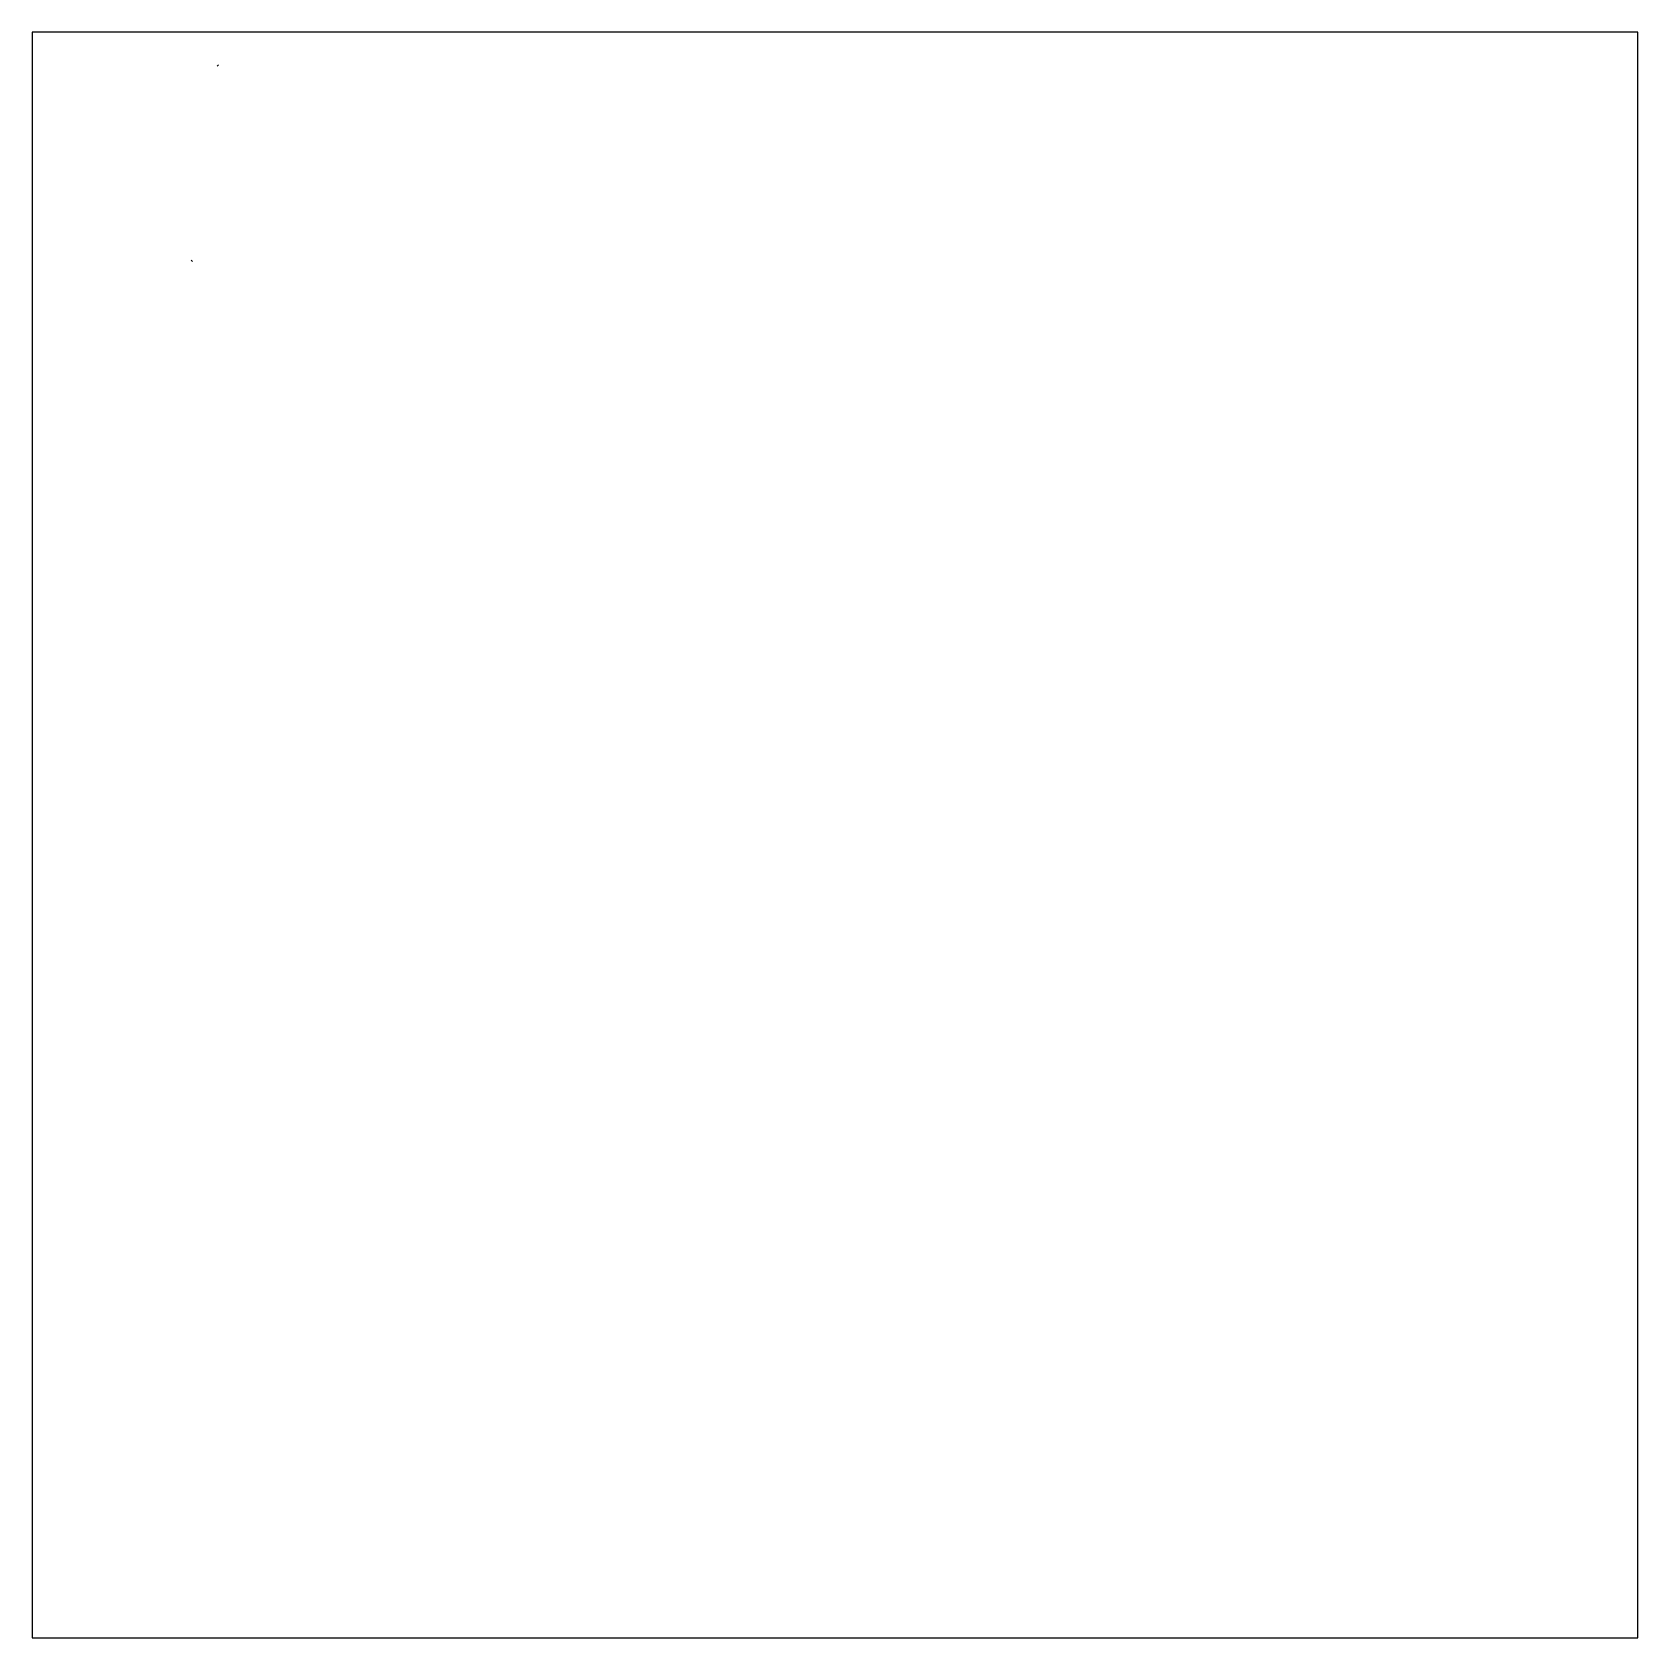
# Model space of a CAD drawing. Header units: centimetres. Extents: x -8.6 to 8.6, y -8.6 to 8.6.
import ezdxf

# ---------------------------------------------------------------- set-up
doc = ezdxf.new("R2010")
doc.units = ezdxf.units.CM
doc.header["$MEASUREMENT"] = 0
doc.layers.add('Camada 1', color=7, linetype='Continuous')

msp = doc.modelspace()

# ---------------------------------------------------------------- linework, layer by layer
at = {"layer": 'Camada 1'}
for points, knots in [([(8.5725, -8.5725), (8.5725, -8.5725), (-8.5725, -8.5725), (-8.5725, -8.5725), (-8.5725, -8.5725), (-8.5725, -8.5725), (-8.5725, 8.5725), (-8.5725, 8.5725), (-8.5725, 8.5725), (-8.5725, 8.5725), (8.5725, 8.5725), (8.5725, 8.5725), (8.5725, 8.5725), (8.5725, 8.5725), (8.5725, -8.5725), (8.5725, -8.5725)], [0, 0, 0, 0, 0.2, 0.2, 0.2, 0.2, 0.4, 0.4, 0.4, 0.4, 0.6, 0.6, 0.6, 0.6, 1, 1, 1, 1]), ([(-6.58416, 8.22158), (-6.58876, 8.21769), (-6.59331, 8.21372), (-6.59784, 8.20973), (-6.59784, 8.20973), (-6.59784, 8.20973), (-6.58416, 8.22158), (-6.58416, 8.22158)], [0, 0, 0, 0, 0.33333333, 0.33333333, 0.33333333, 0.33333333, 1, 1, 1, 1]), ([(-6.58416, 8.22158), (-6.58416, 8.22158), (-6.58416, 8.22158), (-6.58416, 8.22158), (-6.58416, 8.22158), (-6.58416, 8.22158), (-6.58416, 8.22158), (-6.58416, 8.22158)], [0, 0, 0, 0, 0.33333333, 0.33333333, 0.33333333, 0.33333333, 1, 1, 1, 1]), ([(-6.86139, 6.12174), (-6.86578, 6.12693), (-6.87023, 6.13206), (-6.87475, 6.13714), (-6.87475, 6.13714), (-6.87475, 6.13714), (-6.86139, 6.12174), (-6.86139, 6.12174)], [0, 0, 0, 0, 0.33333333, 0.33333333, 0.33333333, 0.33333333, 1, 1, 1, 1])]:
    msp.add_open_spline(points, degree=3, knots=knots, dxfattribs=at)

doc.saveas('drawing.dxf')
